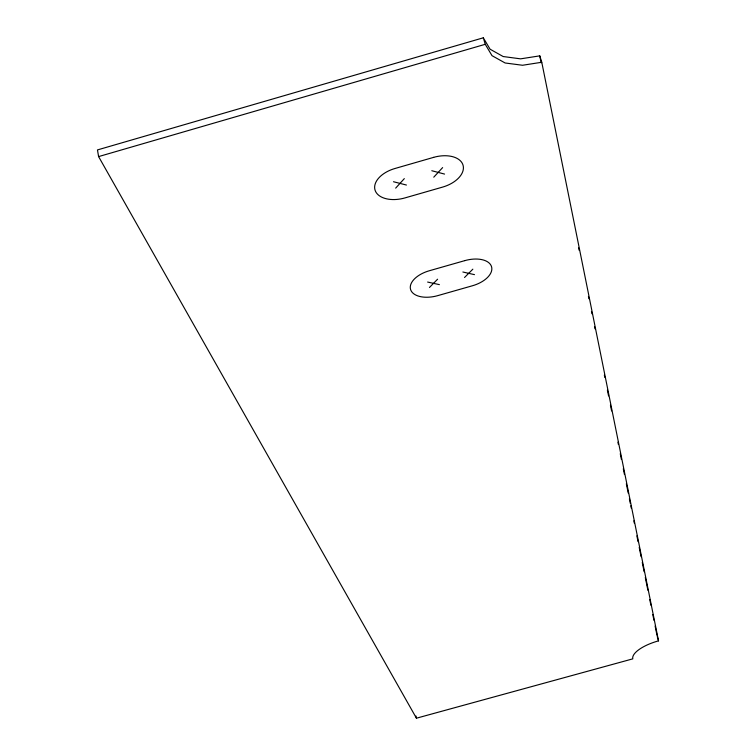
<?xml version="1.0" encoding="UTF-8"?>
<svg xmlns="http://www.w3.org/2000/svg" width="756" height="756" viewBox="0 0 756 756"><rect width="100%" height="100%" fill="white"/><g stroke="black" fill="none" stroke-linecap="round" stroke-linejoin="round"><path stroke-width="1.13" d="M395.671 188.131L404.318 178.624M433.764 177.178L442.629 167.596M429.474 287.46L437.592 279.21M464.543 277.471L472.85 269.164M483.32 37.8L97.467 149.924L98.592 156.596L416.443 718.2L632.8 658.854A28.879 10.414 -15.9 0 1 658.533 640.861L541.768 62.257L539.756 55.859L520.582 58.845L503.175 56.539L490.077 49.197L483.32 37.8L485.257 44.302L492.014 55.67L505.121 62.984L522.557 65.262L541.768 62.257M98.592 156.596L485.257 44.302M427.631 282.054L439.387 284.634M462.87 272.009L474.475 274.645M393.489 181.733L406.435 185.04M431.789 170.724L444.556 174.078M657.238 636.495L658.533 640.861M415.951 716.017L416.443 718.2M539.756 55.859L541.164 62.795M578.605 247.864L579.077 250.17M588.433 296.437L588.905 298.752M591.475 311.472L591.948 313.787M594.518 326.516L594.981 328.822M604.346 375.089L604.819 377.405M607.389 390.124L608.561 395.908M610.432 405.159L611.604 410.943M617.917 442.175L618.389 444.49M620.26 453.742L621.432 459.525M623.303 468.777L624.475 474.56M626.346 483.812L628.217 493.063M629.389 498.847L630.324 503.477M630.788 505.792L631.26 508.108M633.83 520.827L634.303 523.143M636.873 535.862L638.045 541.646M639.217 547.429L641.088 556.681M642.26 562.464L644.131 571.716M645.303 577.499L647.873 590.228M649.744 599.48L650.916 605.263M652.787 614.515L653.959 620.298M655.131 626.081L657.002 635.333M433.642 157.361L394.982 168.494A25.836 15.507 -14.6 0 0 375.127 190.351A25.836 15.507 -14.6 0 0 404.866 197.94L442.629 187.091A25.874 15.526 -15.6 0 0 463.012 165.073A25.874 15.526 -15.6 0 0 433.642 157.361M464.845 260.622L429.304 270.761A23.757 13.107 -14.7 0 0 410.659 289.718A23.757 13.107 -14.7 0 0 437.658 295.662L472.443 285.759A23.786 13.126 -15.5 0 0 491.532 266.67A23.786 13.126 -15.5 0 0 464.845 260.622"/></g></svg>
